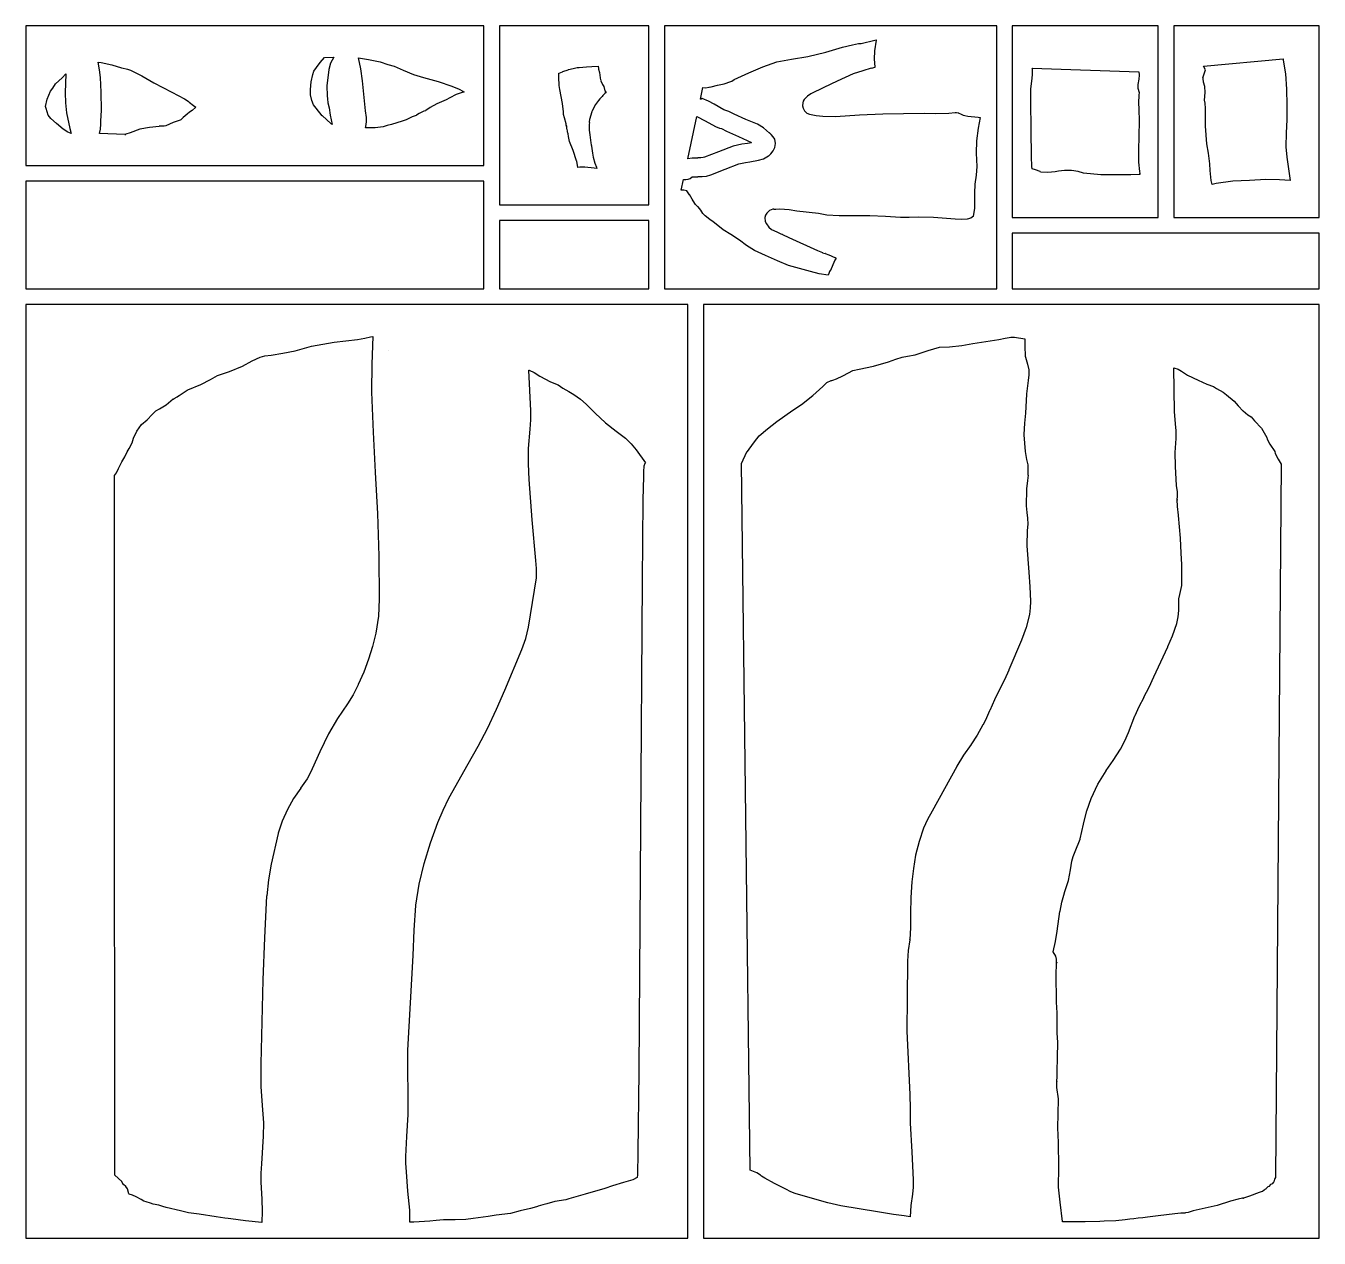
# Model space of a CAD drawing. Extents: x -1 to 332, y 1 to 1072.
# Drawn here: x 0.5 to 331.5, y 762.2 to 1072.3 of the extents above; entities that cross this region are included whole.
import ezdxf

# ---------------------------------------------------------------- set-up
doc = ezdxf.new("R2010")
doc.units = 0

msp = doc.modelspace()

# ---------------------------------------------------------------- linework, layer by layer
at = {"layer": 'Calque_1'}
for p, q in [((117.709, 1072.32), (0.500009, 1072.32)), ((0.500009, 1072.32), (0.500009, 1036.58)), ((117.709, 1036.58), (117.709, 1072.32)), ((159.933, 1072.32), (121.708, 1072.32)), ((121.708, 1072.32), (121.708, 1036.58)), ((159.933, 1026.51), (159.933, 1072.32)), ((248.975, 1072.32), (163.935, 1072.32)), ((163.935, 1072.32), (163.935, 1005.03)), ((248.975, 1005.03), (248.975, 1072.32)), ((290.31, 1072.32), (252.976, 1072.32)), ((252.976, 1072.32), (252.976, 1023.33)), ((290.31, 1023.33), (290.31, 1072.32)), ((331.5, 1072.32), (294.31, 1072.32)), ((294.31, 1072.32), (294.31, 1023.33)), ((331.5, 1023.33), (331.5, 1072.32)), ((205.220879, 1065.60389), (209.54696, 1066.84424)), ((209.547, 1066.85), (212.05198, 1067.504631)), ((212.052, 1067.5), (213.59968, 1067.803688)), ((213.599, 1067.81), (213.846668, 1067.786981)), ((213.847, 1067.78), (214.11574, 1067.786615)), ((214.116, 1067.79), (214.322571, 1067.815665)), ((214.322, 1067.82), (214.620018, 1067.880616)), ((214.62, 1067.88), (217.42353, 1068.573181)), ((217.424, 1068.57), (218.125391, 1068.772459)), ((217.726, 1065.93), (217.64424, 1063.787879)), ((218.097, 1068.64), (217.72651, 1065.92488)), ((218.125, 1068.77), (218.096298, 1068.639984)), ((19.361533, 1061.062786), (19.009672, 1063.0388)), ((19.0097, 1063.04), (19.0097, 1063.04)), ((19.0103, 1063.04), (19.743565, 1062.974489)), ((19.7436, 1062.98), (22.5354, 1062.320421)), ((74.9075, 1061.7), (75.852609, 1062.94193)), ((75.8526, 1062.94), (76.94546, 1064.22529)), ((76.9454, 1064.23), (79.28364, 1064.341892)), ((78.5014, 1062.82), (78.06943, 1061.153851)), ((79.2841, 1064.34), (78.501411, 1062.82061)), ((79.2837, 1064.34), (79.2842, 1064.34)), ((85.6477, 1064.16), (88.15714, 1063.751722)), ((86.242507, 1061.317942), (85.6478, 1064.15692)), ((88.1572, 1063.75), (91.15488, 1063.153418)), ((91.1549, 1063.16), (93.16297, 1062.449965)), ((189.157205, 1061.860505), (192.66459, 1063.09895)), ((192.665, 1063.1), (196.416738, 1063.812306)), ((196.416738, 1063.812306), (200.60127, 1064.46371)), ((200.601, 1064.46), (205.220879, 1065.60389)), ((217.64424, 1063.787879), (217.783602, 1061.82029)), ((301.918, 1062.03), (322.2971, 1063.87742)), ((322.297, 1063.88), (322.307848, 1063.548239)), ((322.308, 1063.55), (322.871922, 1060.083016)), ((9.79201, 1059), (10.772025, 1060.04428)), ((10.772, 1060.05), (10.58541, 1055.150067)), ((19.571944, 1059.123202), (19.361533, 1061.062786)), ((22.5354, 1062.32), (25.00999, 1061.60679)), ((25.01, 1061.6), (25.093211, 1061.575658)), ((25.0932, 1061.58), (26.4866, 1061.276973)), ((26.4866, 1061.28), (27.3162, 1060.976391)), ((27.3162, 1060.97), (30.199847, 1059.512835)), ((30.199847, 1059.512835), (33.28667, 1057.78794)), ((73.5438, 1057.99), (73.95277, 1059.875143)), ((73.95277, 1059.875143), (74.225268, 1060.76016)), ((74.2253, 1060.76), (74.907472, 1061.697285)), ((77.8409, 1059.74), (77.569487, 1057.077112)), ((78.06943, 1061.153851), (77.840911, 1059.7443)), ((86.6906, 1058.3), (86.242507, 1061.317942)), ((93.1629, 1062.45), (94.77793, 1061.983408)), ((94.778, 1061.98), (97.027336, 1060.995158)), ((97.027336, 1060.995158), (99.67301, 1059.86286)), ((99.673, 1059.86), (102.26224, 1059.142689)), ((136.875, 1059.75), (136.869999, 1059.8389)), ((136.87, 1059.84), (136.928901, 1060.169697)), ((136.88, 1059.74), (136.874999, 1059.747937)), ((136.935, 1059.28), (136.8802, 1059.745084)), ((136.929, 1060.17), (136.935006, 1060.197887)), ((136.936, 1059.23), (136.934942, 1059.28379)), ((136.935, 1060.2), (136.960294, 1060.210848)), ((136.989, 1057.1), (136.9358, 1059.22338)), ((136.96, 1060.21), (137.846247, 1060.570203)), ((137.846, 1060.57), (137.8889, 1060.585875)), ((137.889, 1060.59), (137.9443, 1060.611696)), ((137.944, 1060.61), (139.31085, 1061.11538)), ((139.311, 1061.11), (139.352799, 1061.124552)), ((139.353, 1061.13), (140.58032, 1061.404928)), ((140.58, 1061.4), (141.62903, 1061.644422)), ((141.629, 1061.65), (142.14835, 1061.664023)), ((142.149, 1061.66), (144.02692, 1061.820179)), ((144.027, 1061.82), (145.39333, 1061.896517)), ((145.393, 1061.9), (147.01357, 1062.009537)), ((147.014, 1062.01), (146.997993, 1061.986717)), ((146.998, 1061.98), (147.0497, 1061.446707)), ((147.014, 1062.01), (147.014, 1062.01)), ((147.049, 1061.45), (147.099101, 1061.235555)), ((147.1, 1061.24), (147.291719, 1060.403362)), ((147.291, 1060.4), (147.468771, 1058.98871)), ((181.776, 1058.59), (185.53321, 1060.28259)), ((185.533, 1060.28), (189.157205, 1061.860505)), ((212.261, 1060.01), (208.167682, 1058.214658)), ((214.723345, 1060.820559), (212.26075, 1060.01969)), ((216.874, 1061.46), (214.723345, 1060.820559)), ((217.799, 1061.71), (216.874081, 1061.451555)), ((217.784, 1061.82), (217.799399, 1061.716204)), ((258.036, 1058.95), (258.147643, 1059.898254)), ((258.072, 1061.47), (285.3654, 1060.568751)), ((258.073, 1061.47), (258.072, 1061.47)), ((258.111, 1061.35), (258.0733, 1061.468322)), ((258.118558, 1061.373251), (258.110989, 1061.351824)), ((258.118, 1060.51), (258.118999, 1061.181568)), ((258.147643, 1059.898254), (258.118198, 1060.51321)), ((258.118999, 1061.181568), (258.118558, 1061.373251)), ((285.467, 1059.67), (285.351245, 1058.66075)), ((285.366, 1060.57), (285.451778, 1059.805726)), ((285.452, 1059.8), (285.466817, 1059.661491)), ((301.725, 1059.02), (302.378705, 1061.09118)), ((302.379, 1061.09), (301.918573, 1062.031572)), ((322.871922, 1060.083016), (323.166599, 1056.110836)), ((6.76832, 1055.61), (7.397763, 1056.400733)), ((7.39777, 1056.4), (8.094338, 1057.47325)), ((8.09433, 1057.47), (9.792, 1058.9986)), ((19.7654, 1055.38), (19.571944, 1059.123202)), ((33.2867, 1057.79), (37.89902, 1055.36176)), ((73.37173, 1056.005157), (73.543829, 1057.98879)), ((73.3792, 1054.71), (73.37173, 1056.005157)), ((77.569487, 1057.077112), (77.635221, 1054.38037)), ((87.461, 1050.62), (86.690651, 1058.30405)), ((102.262, 1059.15), (106.013415, 1058.083912)), ((106.013415, 1058.083912), (109.49786, 1056.90414)), ((109.498, 1056.9), (111.36601, 1056.115564)), ((111.366, 1056.11), (112.35884, 1055.638275)), ((136.991, 1057.03), (136.988883, 1057.103395)), ((137.164, 1056.03), (136.990881, 1057.032)), ((137.823, 1052.5), (137.163612, 1056.02382)), ((147.469, 1058.99), (147.597159, 1058.531107)), ((147.597, 1058.53), (147.619701, 1058.448403)), ((147.62, 1058.45), (147.668099, 1058.3053)), ((147.668, 1058.3), (147.809081, 1057.875741)), ((147.809, 1057.88), (147.810058, 1057.877354)), ((147.81, 1057.88), (148.044283, 1057.353612)), ((148.044283, 1057.353612), (148.091119, 1057.319825)), ((148.091, 1057.32), (148.413458, 1056.789802)), ((148.414, 1056.79), (148.672164, 1055.742501)), ((173.142, 1053.53), (173.779161, 1056.52466)), ((173.779, 1056.52), (174.552555, 1056.456378)), ((174.552555, 1056.456378), (175.30562, 1056.644354)), ((175.306, 1056.65), (175.370639, 1056.638181)), ((175.370639, 1056.638181), (175.882218, 1056.76682)), ((175.882218, 1056.76682), (177.54532, 1057.165381)), ((177.545, 1057.16), (179.192475, 1057.467518)), ((179.192475, 1057.467518), (180.91939, 1058.059238)), ((180.919, 1058.06), (181.145099, 1058.184857)), ((181.145, 1058.19), (181.77548, 1058.592325)), ((204.707, 1056.57), (201.39787, 1054.89641)), ((208.167682, 1058.214658), (204.70651, 1056.5683)), ((257.67, 1053.12), (257.714353, 1056.161793)), ((257.714353, 1056.161793), (258.03586, 1058.94704)), ((285.351, 1058.66), (285.084538, 1057.303173)), ((285.084538, 1057.303173), (285.104452, 1056.416509)), ((285.104452, 1056.416509), (285.420215, 1055.26384)), ((301.763059, 1059.121749), (301.724524, 1059.02397)), ((301.796503, 1058.898455), (301.763059, 1059.121749)), ((301.94, 1057.93), (301.796503, 1058.898455)), ((302.211057, 1056.778976), (301.940044, 1057.92205)), ((302.308, 1055.27), (302.211057, 1056.778976)), ((323.166599, 1056.110836), (323.253929, 1052.046964)), ((5.54838, 1051.72), (5.940704, 1053.54229)), ((5.94071, 1053.55), (6.768326, 1055.61377)), ((10.58541, 1055.150067), (10.647863, 1052.619668)), ((10.647863, 1052.619668), (10.895587, 1050.0535)), ((19.8444, 1050.73), (19.765396, 1055.37708)), ((37.899, 1055.36), (41.12673, 1053.65892)), ((41.1267, 1053.66), (42.02996, 1053.085564)), ((42.03, 1053.09), (42.291646, 1052.82838)), ((42.2916, 1052.82), (43.39028, 1051.98532)), ((73.7031, 1053.22), (73.37915, 1054.71534)), ((74.0957, 1052.11), (73.703091, 1053.2185)), ((77.6352, 1054.39), (77.687699, 1053.688141)), ((77.6877, 1053.68), (77.79611, 1052.64246)), ((77.7962, 1052.65), (78.094001, 1051.38974)), ((108.036, 1053.38), (105.65218, 1052.411811)), ((109.011506, 1053.954982), (108.03683, 1053.37928)), ((110.59, 1054.74), (109.011506, 1053.954982)), ((112.661, 1055.42), (110.58979, 1054.746848)), ((112.359, 1055.64), (112.612029, 1055.470905)), ((112.612, 1055.47), (112.6609, 1055.413803)), ((147.062, 1053.25), (146.285301, 1052.20408)), ((147.373, 1053.67), (147.06139, 1053.250398)), ((147.82, 1054.11), (147.373521, 1053.666612)), ((148, 1054.28), (147.81965, 1054.107915)), ((147.989, 1054.27), (148.000404, 1054.286404)), ((148.003, 1054.29), (147.989004, 1054.27095)), ((148.184, 1054.49), (148.003142, 1054.287938)), ((148.716, 1055.03), (148.18373, 1054.488954)), ((148.672164, 1055.742501), (149.040321, 1055.28672)), ((149.04, 1055.28), (148.715989, 1055.025762)), ((173.565, 1053.73), (173.142109, 1053.52344)), ((175.200695, 1053.045003), (173.56452, 1053.73186)), ((176.672159, 1052.251529), (175.200695, 1053.045003)), ((199.325867, 1052.634138), (199.282828, 1051.88105)), ((199.475, 1053.03), (199.325867, 1052.634138)), ((199.702482, 1053.485735), (199.474683, 1053.0251)), ((200.136, 1053.93), (199.702482, 1053.485735)), ((200.142, 1053.94), (200.135994, 1053.934973)), ((200.578249, 1054.330667), (200.14169, 1053.936574)), ((201.397, 1054.9), (200.578249, 1054.330667)), ((257.816, 1045.61), (257.670291, 1053.1227)), ((285.328273, 1054.625811), (285.283555, 1052.66791)), ((285.284, 1052.67), (285.35639, 1051.03601)), ((285.42, 1055.26), (285.328273, 1054.625811)), ((302.202, 1053.33), (302.307965, 1055.27508)), ((302.324669, 1052.573975), (302.202531, 1053.32942)), ((5.67732, 1051.15), (5.548389, 1051.726288)), ((6.18468, 1049.45), (5.677316, 1051.14936)), ((6.921309, 1048.620273), (6.18468, 1049.44743)), ((10.8956, 1050.05), (11.719961, 1046.04945)), ((19.667, 1047.91), (19.844376, 1050.73225)), ((41.8254, 1049.73), (40.7786, 1048.923551)), ((42.4061, 1050.24), (41.82542, 1049.731445)), ((43.0223, 1050.64), (42.40606, 1050.242332)), ((44.0336, 1051.55), (43.02228, 1050.633432)), ((43.3903, 1051.99), (44.03366, 1051.552327)), ((74.813, 1051.25), (74.095731, 1052.109366)), ((76.3748, 1049.35), (74.81296, 1051.24928)), ((78.6608, 1047.24), (76.37482, 1049.35447)), ((78.094, 1051.39), (78.384478, 1049.473316)), ((78.384478, 1049.473316), (78.920388, 1047.12146)), ((87.660905, 1048.909135), (87.460999, 1050.62434)), ((100.393, 1049.42), (99.411011, 1049.03564)), ((100.49839, 1049.51519), (100.393411, 1049.417639)), ((101.173, 1049.9), (100.49839, 1049.51519)), ((102.354, 1050.47), (101.17264, 1049.90067)), ((102.76, 1050.62), (102.35449, 1050.473104)), ((102.883, 1050.69), (102.7599, 1050.620997)), ((103.990166, 1051.437117), (102.88318, 1050.69063)), ((105.653, 1052.42), (103.990166, 1051.437117)), ((137.827, 1052.47), (137.823005, 1052.502597)), ((138.079, 1050.33), (137.826821, 1052.47455)), ((138.084, 1050.28), (138.078999, 1050.327016)), ((138.085, 1050.23), (138.084471, 1050.273894)), ((138.104, 1049.68), (138.0854, 1050.231894)), ((138.375, 1048.76), (138.103178, 1049.682945)), ((145.366, 1050.36), (144.785161, 1048.34875)), ((145.391, 1050.4), (145.366711, 1050.35092)), ((145.426, 1050.49), (145.3903, 1050.407794)), ((145.447, 1050.54), (145.425807, 1050.489385)), ((145.446, 1050.54), (145.447058, 1050.537354)), ((145.728, 1051.1), (145.446881, 1050.54345)), ((146.285, 1052.2), (145.72741, 1051.09463)), ((179.096, 1050.86), (176.672159, 1052.251529)), ((180.384, 1050.43), (179.09631, 1050.863175)), ((181.754, 1049.74), (180.38359, 1050.428551)), ((184.803, 1048.4), (181.75386, 1049.74474)), ((199.283, 1051.88), (199.409128, 1051.278904)), ((199.409128, 1051.278904), (199.77731, 1050.5954)), ((199.777, 1050.59), (200.410787, 1050.028902)), ((200.410787, 1050.028902), (201.10066, 1049.727777)), ((201.101, 1049.73), (202.77601, 1049.398511)), ((202.77601, 1049.398511), (204.447857, 1049.211568)), ((207.742208, 1049.162291), (213.8545, 1049.598952)), ((213.854, 1049.6), (219.85566, 1049.798861)), ((219.856, 1049.8), (230.4021, 1049.95158)), ((230.402, 1049.95), (233.18906, 1049.885309)), ((233.189, 1049.89), (236.68825, 1049.974799)), ((236.688, 1049.97), (238.37802, 1050.165765)), ((238.378, 1050.17), (238.412901, 1050.182171)), ((238.413, 1050.18), (238.661187, 1050.140895)), ((238.413, 1050.18), (238.413, 1050.18)), ((238.661, 1050.14), (239.095189, 1050.079305)), ((239.095, 1050.08), (239.284611, 1050.035312)), ((239.285, 1050.03), (239.671918, 1049.777694)), ((239.672, 1049.78), (240.416476, 1049.45702)), ((240.416476, 1049.45702), (240.82918, 1049.37921)), ((240.829, 1049.38), (241.602328, 1049.224822)), ((285.356, 1051.03), (285.413414, 1047.91546)), ((302.402, 1051.19), (302.324669, 1052.573975)), ((302.400101, 1046.649145), (302.40226, 1051.19077)), ((323.253929, 1052.046964), (323.195808, 1048.3049)), ((8.33455, 1047.33), (6.921309, 1048.620273)), ((10.089266, 1045.863471), (8.33458, 1047.32943)), ((11.72, 1046.05), (12.122246, 1044.78159)), ((19.6142, 1045.87), (19.691842, 1047.165375)), ((19.691842, 1047.165375), (19.667011, 1047.90713)), ((32.184462, 1046.325718), (29.71121, 1045.859192)), ((34.616, 1046.62), (32.184462, 1046.325718)), ((35.8764, 1046.68), (34.61601, 1046.623512)), ((36.3544, 1046.76), (35.876378, 1046.67999)), ((38.2219, 1047.59), (36.35445, 1046.75704)), ((40.0058, 1048.2), (38.22193, 1047.593258)), ((40.1347, 1048.28), (40.005795, 1048.199805)), ((40.1347, 1048.28), (40.1347, 1048.28)), ((40.1377, 1048.28), (40.13479, 1048.273915)), ((40.7786, 1048.92), (40.137674, 1048.278968)), ((78.9203, 1047.12), (78.660771, 1047.240941)), ((87.4368, 1046.2), (87.516799, 1046.558907)), ((87.4745, 1046.2), (87.4368, 1046.2)), ((89.925645, 1046.258001), (87.47447, 1046.198698)), ((87.5168, 1046.56), (87.677455, 1047.804474)), ((87.677455, 1047.804474), (87.660905, 1048.909135)), ((91.9567, 1046.46), (89.925645, 1046.258001)), ((92.9553, 1046.81), (91.956721, 1046.454295)), ((94.0745, 1047.07), (92.95527, 1046.816106)), ((96.7772, 1047.98), (94.07452, 1047.066818)), ((97.817, 1048.27), (96.77719, 1047.981552)), ((99.4113, 1049.03), (97.81702, 1048.264403)), ((138.785, 1047.22), (138.375732, 1048.75945)), ((138.807, 1046.82), (138.7796, 1046.891279)), ((138.78, 1046.89), (138.880758, 1046.731885)), ((138.802, 1047.16), (138.784908, 1047.222997)), ((138.88, 1046.75), (138.801501, 1047.16185)), ((138.835, 1046.73), (138.8071, 1046.823504)), ((138.84, 1046.71), (138.834999, 1046.731167)), ((138.877, 1046.73), (138.839802, 1046.706187)), ((138.912, 1046.54), (138.876898, 1046.72706)), ((138.877, 1046.75), (138.88, 1046.75)), ((138.88, 1046.74), (138.87701, 1046.750054)), ((138.913, 1046.53), (138.912471, 1046.54905)), ((138.974, 1046.06), (138.913, 1046.52302)), ((138.979, 1046.03), (138.973999, 1046.061009)), ((138.982, 1046.01), (138.97901, 1046.032754)), ((139.01, 1045.83), (138.9816, 1046.008805)), ((144.672, 1047.11), (144.666049, 1045.617925)), ((144.688, 1047.21), (144.67149, 1047.115888)), ((144.731, 1047.52), (144.688098, 1047.205808)), ((144.785, 1048.34), (144.706998, 1047.779296)), ((144.707, 1047.78), (144.730812, 1047.517507)), ((169.894, 1038.27), (172.20372, 1049.1197)), ((172.203, 1049.12), (174.333166, 1048.023845)), ((174.333166, 1048.023845), (177.00997, 1046.57035)), ((177.01, 1046.57), (178.065391, 1046.155021)), ((178.065391, 1046.155021), (178.52274, 1046.034563)), ((178.523, 1046.03), (179.80042, 1045.381031)), ((187.718821, 1047.143234), (184.80296, 1048.39797)), ((189.317772, 1046.208283), (187.718821, 1047.143234)), ((190.856, 1044.89), (189.317772, 1046.208283)), ((204.447857, 1049.211568), (207.742208, 1049.162291)), ((241.602, 1049.23), (244.22464, 1048.985922)), ((244.194, 1046.15), (243.811345, 1042.939111)), ((244.724, 1048.88), (244.194752, 1046.14485)), ((244.225, 1048.98), (244.723424, 1048.882395)), ((285.413, 1047.92), (285.239883, 1040.47032)), ((302.779, 1042.15), (302.400101, 1046.649145)), ((323.196, 1048.3), (323.023905, 1044.970917)), ((11.2597, 1045.1), (10.089266, 1045.863471)), ((12.1222, 1044.78), (11.259659, 1045.100013)), ((19.3292, 1044.81), (19.614209, 1045.87868)), ((25.8074, 1044.57), (19.32922, 1044.801986)), ((26.1153, 1044.62), (25.807431, 1044.570999)), ((26.1081, 1044.55), (25.807481, 1044.569844)), ((25.8075, 1044.57), (26.108119, 1044.550156)), ((27.2071, 1044.99), (26.11527, 1044.617838)), ((29.7112, 1045.86), (27.20705, 1044.996586)), ((139.016, 1045.79), (139.009994, 1045.828788)), ((139.084, 1045.46), (139.015798, 1045.789194)), ((139.161, 1045.11), (139.084501, 1045.459329)), ((139.218, 1044.96), (139.160599, 1045.115019)), ((139.281, 1044.72), (139.218, 1044.962358)), ((139.417, 1044), (139.2816, 1044.715723)), ((139.672, 1042.77), (139.416722, 1043.99782)), ((140.546, 1040.47), (139.67164, 1042.77476)), ((144.666049, 1045.617925), (144.81153, 1044.44247)), ((144.811, 1044.45), (145.08437, 1042.43049)), ((179.801, 1045.39), (182.86143, 1044.04065)), ((182.861, 1044.04), (186.24618, 1042.44554)), ((190.845105, 1044.927021), (190.76872, 1044.990654)), ((190.76872, 1044.990654), (190.855941, 1044.891709)), ((191.248, 1044.55), (190.845105, 1044.927021)), ((191.781, 1043.96), (191.248651, 1044.551422)), ((192.151552, 1043.368045), (191.781271, 1043.95108)), ((192.347, 1042.24), (192.151552, 1043.368045)), ((243.811345, 1042.939111), (243.758777, 1039.72082)), ((257.87, 1038.87), (257.8157, 1045.60343)), ((323.023905, 1044.970917), (322.958272, 1041.39708)), ((141.46, 1037.76), (140.545842, 1040.46372)), ((145.085, 1042.43), (145.197141, 1041.894114)), ((145.197, 1041.89), (145.256399, 1041.609912)), ((145.256, 1041.61), (145.267906, 1041.554199)), ((145.268, 1041.55), (145.517602, 1039.79817)), ((145.518, 1039.8), (145.666817, 1038.70965)), ((177.765, 1040.11), (174.19792, 1038.73187)), ((181.514, 1041.53), (177.76501, 1040.10974)), ((183.77, 1042.06), (181.51424, 1041.526124)), ((185.197, 1042.25), (183.76955, 1042.061934)), ((186.246, 1042.44), (185.19725, 1042.249368)), ((190.555, 1039.03), (191.192336, 1039.592102)), ((191.192336, 1039.592102), (191.760385, 1040.33932)), ((191.760385, 1040.33932), (192.173682, 1041.235396)), ((192.173682, 1041.235396), (192.34676, 1042.24407)), ((243.759, 1039.72), (243.892599, 1036.36718)), ((285.24, 1040.47), (285.232063, 1037.46243)), ((303.19, 1039.72), (302.778653, 1042.15086)), ((303.556, 1037.07), (303.189632, 1039.71842)), ((322.958, 1041.4), (323.214192, 1038.711641)), ((0.500009, 1036.58), (117.709, 1036.58)), ((121.708, 1036.58), (121.708, 1034.58)), ((141.474, 1037.72), (141.460586, 1037.760296)), ((141.485, 1037.66), (141.473597, 1037.72559)), ((141.738, 1036.15), (141.484781, 1037.66103)), ((141.746, 1036.1), (141.73801, 1036.143894)), ((142.314, 1036.17), (141.746081, 1036.103299)), ((142.719, 1036.18), (142.313849, 1036.169681)), ((142.901, 1036.16), (142.71962, 1036.183283)), ((143.172, 1036.18), (142.90121, 1036.156717)), ((143.442, 1036.18), (143.17122, 1036.18)), ((143.526, 1036.18), (143.442302, 1036.18)), ((143.571, 1036.17), (143.526, 1036.180319)), ((145.917, 1035.9), (143.57089, 1036.171833)), ((145.667, 1038.71), (146.139773, 1037.223925)), ((146.139773, 1037.223925), (146.564619, 1036.15614)), ((146.564, 1036.16), (146.554936, 1036.157781)), ((146.554936, 1036.157781), (146.658602, 1035.819984)), ((171.065, 1038.48), (169.89395, 1038.265714)), ((169.894, 1038.27), (169.894, 1038.27)), ((172.519, 1038.52), (171.06432, 1038.483011)), ((173.177, 1038.53), (172.5198, 1038.523915)), ((173.178, 1038.53), (173.136902, 1038.522856)), ((173.137, 1038.52), (173.1771, 1038.527144)), ((173.831541, 1038.663371), (173.1775, 1038.525504)), ((174.198, 1038.73), (173.831541, 1038.663371)), ((179.507, 1035.66), (183.00471, 1036.99035)), ((183.004, 1037), (184.69249, 1037.385365)), ((184.693, 1037.38), (185.81214, 1037.517715)), ((185.812, 1037.52), (188.0205, 1037.92849)), ((188.021, 1037.93), (189.271303, 1038.332232)), ((189.271303, 1038.332232), (190.55526, 1039.03323)), ((243.893, 1036.37), (243.737088, 1034.098406)), ((257.957, 1036.36), (257.870201, 1038.87044)), ((258.032, 1035.75), (257.956599, 1036.367008)), ((285.232, 1037.46), (285.561168, 1035.06634)), ((303.621, 1035.3), (303.556389, 1037.0704)), ((323.214192, 1038.711641), (323.556407, 1036.36517)), ((323.557, 1036.37), (324.084102, 1032.78262)), ((121.708, 1034.58), (121.708, 1032.58)), ((145.985, 1035.89), (145.917299, 1035.900319)), ((146.659, 1035.82), (145.985141, 1035.888686)), ((168.186, 1030.25), (168.783079, 1033.05559)), ((168.783, 1033.05), (169.389896, 1032.981512)), ((169.389896, 1032.981512), (169.985099, 1033.066851)), ((169.985099, 1033.066851), (170.540113, 1033.298175)), ((170.540113, 1033.298175), (171.02644, 1033.667643)), ((171.027, 1033.67), (171.401067, 1033.72289)), ((171.401, 1033.72), (172.49805, 1033.745135)), ((172.498, 1033.75), (173.63103, 1033.774077)), ((173.631, 1033.77), (174.670476, 1033.916291)), ((174.670476, 1033.916291), (175.79015, 1034.228337)), ((175.79, 1034.23), (179.50662, 1035.66362)), ((243.737088, 1034.098406), (243.41153, 1031.78758)), ((258.878, 1035.53), (258.032062, 1035.740846)), ((260.083072, 1035.034146), (258.87802, 1035.532144)), ((260.203, 1034.88), (260.083072, 1035.034146)), ((262.062015, 1034.800345), (260.20252, 1034.878718)), ((263.978, 1034.98), (262.062015, 1034.800345)), ((264.835, 1035.17), (263.978709, 1034.986035)), ((266.359, 1035.33), (264.83505, 1035.171356)), ((268.105172, 1035.282099), (266.35866, 1035.330088)), ((269.822, 1035.05), (268.105172, 1035.282099)), ((271.156, 1034.67), (269.82173, 1035.050338)), ((275.618, 1034.22), (271.15676, 1034.661854)), ((283.322, 1034.23), (275.61705, 1034.221004)), ((285.496, 1034.3), (283.32197, 1034.232796)), ((285.601, 1034.33), (285.496622, 1034.297483)), ((285.561, 1035.07), (285.606138, 1034.589706)), ((285.616, 1034.65), (285.600654, 1034.333744)), ((285.606138, 1034.589706), (285.615795, 1034.650927)), ((303.871171, 1032.792806), (303.62113, 1035.30314)), ((304.11, 1031.77), (303.871171, 1032.792806)), ((313.666, 1032.73), (309.43577, 1032.556381)), ((317.838291, 1033.002069), (313.6658, 1032.736197)), ((321.378, 1032.9), (317.838291, 1033.002069)), ((324.084, 1032.78), (321.37824, 1032.899353)), ((117.709, 1032.58), (0.500009, 1032.58)), ((0.500009, 1032.58), (0.500009, 1005.03)), ((117.709, 1022.51), (117.709, 1032.58)), ((121.708, 1032.58), (121.708, 1026.51)), ((168.186, 1030.25), (168.185788, 1030.250159)), ((168.923014, 1030.308943), (168.1868, 1030.249961)), ((169.642, 1030.14), (168.923014, 1030.308943)), ((170.32, 1029.14), (169.64121, 1030.134806)), ((243.411, 1031.78), (243.259412, 1029.58023)), ((243.26, 1029.58), (243.278494, 1025.71542)), ((305.183, 1032.01), (304.10969, 1031.764017)), ((309.436, 1032.56), (305.18357, 1032.011705)), ((121.708, 1026.51), (159.933, 1026.51)), ((171.023, 1027.98), (170.32059, 1029.14538)), ((171.675, 1026.91), (171.022462, 1027.97616)), ((171.875, 1026.61), (171.675629, 1026.911122)), ((172.654, 1025.84), (171.875023, 1026.607661)), ((172.570451, 1026.047824), (172.490029, 1026.058359)), ((172.490029, 1026.058359), (172.653302, 1025.83873)), ((173.273, 1025.2), (172.570451, 1026.047824)), ((173.737, 1024.36), (173.272998, 1025.202697)), ((174.327, 1023.75), (173.737123, 1024.356345)), ((175.546, 1022.75), (174.32716, 1023.75608)), ((189.839001, 1023.916705), (189.65697, 1023.32066)), ((189.657, 1023.32), (189.727221, 1022.271282)), ((190.148322, 1024.421568), (189.839001, 1023.916705)), ((190.846, 1025.06), (190.148322, 1024.421568)), ((191.650992, 1025.395546), (190.84604, 1025.065754)), ((191.977, 1025.39), (191.650992, 1025.395546)), ((192.488, 1025.38), (191.977241, 1025.382646)), ((193.484, 1025.39), (192.487152, 1025.387354)), ((195.890928, 1025.23723), (193.48426, 1025.39008)), ((197.818, 1024.96), (195.890928, 1025.23723)), ((203.351, 1024.29), (197.81797, 1024.950293)), ((205.495, 1023.93), (203.35073, 1024.293802)), ((208.643, 1023.76), (205.49573, 1023.93264)), ((212.973, 1023.71), (208.64235, 1023.757307)), ((216.48, 1023.74), (212.97304, 1023.714865)), ((220.534489, 1023.516421), (216.48006, 1023.736329)), ((224.367, 1023.26), (220.534489, 1023.516421)), ((226.534521, 1023.29015), (224.36692, 1023.257947)), ((228.955, 1023.39), (226.534521, 1023.29015)), ((232.816, 1023.3), (228.95551, 1023.389879)), ((238.351, 1022.91), (232.8154, 1023.304652)), ((240.016751, 1022.825522), (238.35101, 1022.905665)), ((241.395, 1022.88), (240.016751, 1022.825522)), ((242.347753, 1023.120803), (241.39532, 1022.878267)), ((243.017, 1023.63), (242.347753, 1023.120803)), ((243.048091, 1024.093114), (242.954383, 1023.666651)), ((242.954383, 1023.666651), (243.016965, 1023.63379)), ((243.278, 1025.72), (243.048091, 1024.093114)), ((252.976, 1023.33), (290.31, 1023.33)), ((294.31, 1023.33), (331.5, 1023.33)), ((117.709, 1005.03), (117.709, 1022.51)), ((159.933, 1022.51), (121.708, 1022.51)), ((121.708, 1022.51), (121.708, 1005.03)), ((159.933, 1005.03), (159.933, 1022.51)), ((176.404237, 1022.186982), (175.54592, 1022.75019)), ((177.628, 1021.24), (176.404237, 1022.186982)), ((178.952, 1020.18), (177.62835, 1021.23852)), ((180.890125, 1018.956854), (178.95186, 1020.17814)), ((189.727221, 1022.271282), (190.025937, 1021.64847)), ((190.026, 1021.65), (190.698, 1020.81385)), ((190.698, 1020.81385), (191.37692, 1020.264295)), ((191.37692, 1020.264295), (192.67537, 1019.59874)), ((192.675, 1019.6), (193.74481, 1019.125232)), ((183.152, 1017.5), (180.890125, 1018.956854)), ((184.963431, 1016.100612), (183.15188, 1017.5003)), ((193.745, 1019.12), (194.133668, 1018.955247)), ((194.133668, 1018.955247), (194.216001, 1018.921728)), ((194.153, 1018.96), (195.73203, 1018.197445)), ((194.216001, 1018.921728), (194.153508, 1018.955059)), ((195.732, 1018.2), (203.15186, 1014.81945)), ((294.31, 1019.33), (252.976, 1019.33)), ((252.976, 1019.33), (252.976, 1005.03)), ((331.5, 1019.33), (294.31, 1019.33)), ((331.5, 1005.03), (331.5, 1019.33)), ((186.999, 1014.89), (184.963431, 1016.100612)), ((189.802, 1013.6), (186.99899, 1014.88923)), ((192.833454, 1012.175622), (189.80256, 1013.60608)), ((203.152, 1014.82), (204.40166, 1014.307714)), ((204.402, 1014.3), (205.052528, 1014.116035)), ((205.052, 1014.12), (205.068907, 1014.112063)), ((205.052, 1014.12), (205.198949, 1014.08661)), ((205.199, 1014.09), (205.052051, 1014.12339)), ((205.069, 1014.11), (206.052489, 1013.724106)), ((206.053, 1013.73), (206.640829, 1013.486954)), ((206.641, 1013.48), (206.962148, 1013.29503)), ((206.962, 1013.3), (207.11359, 1013.230097)), ((207.113, 1013.23), (207.609358, 1013.028044)), ((207.875, 1012.93), (207.581588, 1012.363739)), ((207.61, 1013.03), (207.875152, 1012.931416)), ((195.685, 1011.06), (192.833454, 1012.175622)), ((201.286, 1009.48), (195.68411, 1011.05747)), ((206.265737, 1009.678487), (205.81252, 1008.581149)), ((206.372229, 1009.760729), (206.265737, 1009.678487)), ((206.313, 1009.56), (206.372229, 1009.760729)), ((207.582, 1012.36), (206.31333, 1009.55648)), ((203.57779, 1008.926921), (201.2861, 1009.479741)), ((205.812, 1008.58), (203.57779, 1008.926921)), ((0.500009, 1005.03), (117.709, 1005.03)), ((121.708, 1005.03), (159.933, 1005.03)), ((163.935, 1005.03), (171.921, 1005.03)), ((171.921, 1005.03), (248.975, 1005.03)), ((252.976, 1005.03), (331.5, 1005.03)), ((117.709, 1001.03), (0.500009, 1001.03)), ((0.500009, 1001.03), (0.500009, 762.209)), ((121.708, 1001.03), (117.709, 1001.03)), ((159.935, 1001.03), (121.708, 1001.03)), ((169.921, 1001.03), (159.935, 1001.03)), ((169.921, 762.209), (169.921, 1001.03)), ((248.976, 1001.03), (173.921, 1001.03)), ((173.921, 1001.03), (173.921, 762.209)), ((252.975, 1001.03), (248.976, 1001.03)), ((331.5, 1001.03), (252.975, 1001.03)), ((331.5, 762.209), (331.5, 1001.03)), ((69.4546, 989.218), (73.57114, 990.3683)), ((73.5711, 990.369), (79.407136, 991.397728)), ((79.407136, 991.397728), (85.3693, 992.12033)), ((85.3694, 992.12), (87.240701, 992.452101)), ((87.240701, 992.452101), (88.66894, 992.786088)), ((88.6689, 992.786), (89.324672, 992.845954)), ((89.3247, 992.846), (89.066966, 985.806316)), ((231.443551, 989.247724), (234.33218, 990.09112)), ((234.333, 990.091), (236.92561, 990.247078)), ((236.925, 990.247), (240.01576, 990.587016)), ((240.016, 990.587), (242.86183, 991.104286)), ((242.862, 991.104), (249.51068, 992.083777)), ((249.511, 992.084), (251.1295, 992.415761)), ((251.129, 992.416), (252.151109, 992.60862)), ((252.151109, 992.60862), (252.55992, 992.686801)), ((252.56, 992.687), (253.503098, 992.697319)), ((253.503, 992.697), (253.504058, 992.686152)), ((253.504, 992.686), (256.14208, 992.244676)), ((256.142, 992.245), (256.145995, 992.222246)), ((256.146, 992.222), (256.165103, 992.056106)), ((256.165, 992.056), (256.168604, 990.365591)), ((256.168604, 990.365591), (256.299879, 987.8423)), ((55.9386, 985.249), (58.46013, 986.603799)), ((58.46013, 986.603799), (60.49647, 987.60649)), ((60.4965, 987.607), (61.67488, 987.892479)), ((61.67488, 987.892479), (63.25652, 988.091716)), ((63.2565, 988.091), (66.275821, 988.553055)), ((66.275821, 988.553055), (69.45457, 989.21807)), ((93.223, 989.311), (93.223, 989.315)), ((93.223, 989.315), (93.223529, 989.311031)), ((93.223529, 989.311031), (93.223, 989.311)), ((217.484311, 985.302848), (221.2919, 986.38911)), ((221.292, 986.389), (223.180749, 987.081705)), ((223.180749, 987.081705), (224.73985, 987.58788)), ((224.739, 987.588), (226.161235, 987.814606)), ((226.161235, 987.814606), (228.14601, 988.206569)), ((228.146, 988.207), (231.443551, 989.247724)), ((256.3, 987.842), (256.3548, 987.581571)), ((256.355, 987.582), (256.876736, 985.746934)), ((49.5509, 982.853), (52.601597, 983.923574)), ((52.601597, 983.923574), (55.9386, 985.24922)), ((89.066966, 985.806316), (88.965029, 978.7043)), ((129.713, 973.802), (129.25153, 984.2504)), ((129.252, 984.251), (129.320702, 984.215334)), ((129.321, 984.215), (130.56072, 983.616063)), ((130.56, 983.616), (132.02347, 982.687393)), ((209.565886, 982.758643), (211.06326, 983.56717)), ((211.063, 983.567), (212.13632, 984.157126)), ((212.137, 984.157), (213.75809, 984.45881)), ((213.758, 984.459), (217.484311, 985.302848)), ((256.876736, 985.746934), (257.17924, 984.32535)), ((257.179, 984.325), (257.181117, 984.314152)), ((257.181, 984.315), (257.182962, 983.034798)), ((294.338, 984.852), (295.39686, 984.460285)), ((294.47, 973.701), (294.33874, 984.8409)), ((294.339, 984.841), (294.339, 984.852377)), ((295.397, 984.46), (296.277559, 983.99182)), ((296.278, 983.992), (297.84224, 983.001375)), ((41.9235, 979.235), (45.2995, 980.59099)), ((45.2995, 980.591), (47.761466, 981.869241)), ((47.761466, 981.869241), (49.55093, 982.85236)), ((132.024, 982.688), (134.79231, 981.22038)), ((134.792, 981.22), (136.74382, 980.453133)), ((136.744, 980.453), (137.94961, 979.647874)), ((201.932183, 977.787514), (204.4359, 980.08252)), ((204.436, 980.082), (205.52792, 981.080377)), ((205.528, 981.081), (206.57031, 981.578125)), ((206.57, 981.578), (206.74984, 981.589906)), ((206.75, 981.59), (207.044039, 981.665962)), ((207.044, 981.666), (207.988127, 982.036522)), ((207.988, 982.036), (209.565886, 982.758643)), ((257.021073, 981.59444), (256.5986, 978.19342)), ((257.182962, 983.034798), (257.021073, 981.59444)), ((297.842, 983.002), (300.49974, 981.70594)), ((300.5, 981.705), (302.76084, 980.70247)), ((302.761, 980.703), (304.45031, 980.074113)), ((302.761, 980.703), (302.761, 980.703)), ((304.45, 980.074), (305.211205, 979.571716)), ((36.4246, 975.4), (38.2307, 976.88672)), ((38.208447, 976.864373), (38.439711, 977.002074)), ((38.2307, 976.887), (38.208447, 976.864373)), ((38.439711, 977.002074), (39.197063, 977.453896)), ((39.1971, 977.454), (39.854404, 977.832777)), ((39.8544, 977.832), (40.079719, 977.961725)), ((40.0797, 977.962), (40.25488, 978.065875)), ((40.2549, 978.066), (41.2755, 978.785851)), ((41.2755, 978.786), (41.779345, 979.145648)), ((41.7793, 979.146), (41.923498, 979.235932)), ((88.965, 978.704), (88.967117, 978.639918)), ((88.967, 978.64), (89.403963, 968.357895)), ((137.95, 979.648), (139.50908, 978.757096)), ((139.509, 978.757), (140.76112, 977.991165)), ((140.761, 977.991), (142.482149, 976.824957)), ((142.482149, 976.824957), (143.93806, 975.55549)), ((199.029, 975.443), (201.932183, 977.787514)), ((256.595, 978.137), (256.37124, 973.266)), ((256.599, 978.193), (256.595005, 978.137173)), ((305.212, 979.572), (306.91213, 978.654744)), ((306.912, 978.655), (307.800311, 977.897922)), ((307.8, 977.897), (309.75286, 976.35189)), ((32.784893, 972.923804), (33.7281, 973.84403)), ((33.7281, 973.844), (34.744448, 974.378527)), ((34.744448, 974.378527), (36.42457, 975.39996)), ((129.731874, 971.555961), (129.71359, 973.80283)), ((143.938, 975.556), (146.216395, 973.251516)), ((146.216395, 973.251516), (148.81108, 970.75681)), ((192.732, 971.109), (196.77516, 974.02148)), ((196.775, 974.021), (199.02861, 975.4426)), ((256.367, 973.216), (256.120745, 970.680493)), ((256.371, 973.266), (256.367005, 973.215888)), ((294.73481, 970.497986), (294.469837, 973.70129)), ((309.753, 976.352), (310.778669, 975.153298)), ((310.778669, 975.153298), (312.06088, 973.7992)), ((312.061, 973.8), (313.2915, 972.825571)), ((28.931913, 968.599411), (30.12892, 970.31358)), ((30.1289, 970.314), (31.53606, 971.56201)), ((31.536, 971.562), (32.784893, 972.923804)), ((129.603, 969.169), (129.731874, 971.555961)), ((148.811, 970.757), (151.578299, 968.637084)), ((190.275095, 969.271139), (192.73213, 971.10856)), ((256.120745, 970.680493), (255.940669, 967.80393)), ((294.874031, 968.708027), (294.73481, 970.497986)), ((313.2915, 972.825571), (314.10633, 972.27812)), ((314.106, 972.278), (314.960735, 971.24602)), ((314.961, 971.246), (316.72318, 969.37585)), ((27.8675, 966.229), (28.007544, 966.889426)), ((28.0076, 966.889), (28.931913, 968.599411)), ((89.403963, 968.357895), (89.94265, 958.1162)), ((129.11, 964.195), (129.602479, 969.16834)), ((151.578299, 968.637084), (153.94143, 966.81101)), ((153.941, 966.811), (155.399111, 965.371209)), ((186.961134, 965.914966), (188.1813, 967.43849)), ((188.181, 967.438), (190.275095, 969.271139)), ((255.941, 967.804), (255.943117, 967.714121)), ((255.943, 967.714), (256.248411, 963.40265)), ((294.671, 963.184), (294.891662, 966.78688)), ((294.891, 966.787), (294.874031, 968.708027)), ((316.723, 969.376), (318.11412, 967.02058)), ((318.114, 967.02), (318.191549, 966.616792)), ((318.191549, 966.616792), (318.846233, 965.31262)), ((25.8248, 962.075), (26.396881, 963.34468)), ((26.3968, 963.345), (26.955696, 964.231075)), ((26.955696, 964.231075), (27.67527, 965.68595)), ((27.6753, 965.686), (27.86752, 966.22911)), ((129.180598, 960.323728), (129.109929, 964.19562)), ((155.399111, 965.371209), (156.733321, 963.836426)), ((156.733321, 963.836426), (159.09881, 960.51422)), ((183.661, 960.376), (185.05316, 963.3138)), ((185.053, 963.314), (185.162922, 963.405645)), ((185.162922, 963.405645), (185.659678, 964.063828)), ((185.66, 964.064), (186.961134, 965.914966)), ((256.248, 963.403), (256.586966, 961.430873)), ((318.846, 965.313), (320.16013, 963.45782)), ((320.16, 963.458), (320.28065, 962.945671)), ((24.2156, 959.094), (25.102879, 960.77659)), ((25.1028, 960.777), (25.824715, 962.07563)), ((129.343, 956.269), (129.180598, 960.323728)), ((158.943, 960.355), (158.671234, 959.710158)), ((159.099, 960.514), (158.942938, 960.354853)), ((185.89, 779.568), (183.66044, 960.376)), ((256.586966, 961.430873), (256.903258, 960.03266)), ((256.903, 960.032), (256.9841, 957.50968)), ((294.722, 959.68), (294.669295, 963.14646)), ((294.67, 963.146), (294.67, 963.183677)), ((320.28065, 962.945671), (320.980101, 961.49479)), ((321.76, 960.2), (320.30429, 777.771)), ((320.981, 961.494), (321.760805, 960.19953)), ((23.1962, 956.362), (23.202285, 957.266345)), ((23.2022, 957.266), (23.710702, 957.942433)), ((23.7107, 957.943), (24.215577, 959.09436)), ((89.9427, 958.116), (89.9427, 958.106)), ((89.9427, 958.106), (90.501319, 947.5821)), ((158.557, 957.063), (158.44796, 951.10213)), ((158.614, 958.73), (158.556599, 957.06342)), ((158.648, 959.264), (158.614401, 958.730204)), ((158.679, 959.534), (158.647499, 959.263199)), ((158.671234, 959.710158), (158.678933, 959.534899)), ((256.988, 957.415), (256.854505, 955.990787)), ((256.984, 957.51), (256.987995, 957.414882)), ((294.725, 959.644), (294.72209, 959.67911)), ((295.031, 954.772), (294.725063, 959.64403)), ((23.1797, 950.612), (23.196104, 956.36149)), ((130.074849, 945.966263), (129.3434, 956.2686)), ((256.59, 953.792), (256.534699, 949.54526)), ((256.597, 953.918), (256.589989, 953.792429)), ((256.854505, 955.990787), (256.596811, 953.91806)), ((295.232156, 953.140352), (295.031275, 954.77216)), ((23.1673, 930.091), (23.179735, 950.6127)), ((158.448, 951.102), (158.233542, 930.2537)), ((295.18, 951.122), (295.16095, 950.975765)), ((295.161, 950.976), (295.266159, 952.12254)), ((295.230995, 949.359216), (295.180185, 951.12235)), ((295.266159, 952.12254), (295.232156, 953.140352)), ((90.5013, 947.582), (90.5013, 947.571946)), ((90.5013, 947.572), (90.801011, 936.676349)), ((256.535, 949.546), (256.655085, 947.81337)), ((256.655085, 947.81337), (256.83886, 946.38857)), ((295.483, 947.119), (295.230995, 949.359216)), ((296.035, 941.309), (295.483609, 947.10866)), ((295.484, 947.109), (295.484, 947.119054)), ((131.042, 935.565), (130.074849, 945.966263)), ((256.901641, 944.859359), (256.814926, 943.19409)), ((256.839, 946.388), (256.84199, 946.365246)), ((256.842, 946.366), (256.901641, 944.859359)), ((256.814926, 943.19409), (256.646658, 939.37418)), ((296.218, 937.41), (296.035041, 941.30948)), ((256.646, 939.374), (256.648117, 939.294996)), ((256.648, 939.295), (257.23349, 932.57446)), ((296.39, 934.526), (296.217942, 937.41006)), ((90.801011, 936.676349), (90.89818, 925.7119)), ((131.045, 935.534), (131.04201, 935.564983)), ((131.178542, 933.528461), (131.045331, 935.53438)), ((131.174, 931.346), (131.178542, 933.528461)), ((296.367, 929.344), (296.396395, 934.43566)), ((296.396, 934.436), (296.389915, 934.525905)), ((130.175781, 924.780908), (131.1549, 931.1598)), ((131.155, 931.16), (131.1736, 931.345526)), ((158.233, 930.254), (157.807709, 867.5034)), ((257.234, 932.574), (257.479571, 928.827374)), ((23.1668, 930.091), (23.1668, 930.091)), ((23.1947, 867.835), (23.167289, 930.0906)), ((23.1673, 930.09), (23.1673, 930.09)), ((257.479571, 928.827374), (257.602969, 925.14554)), ((295.55, 925.735), (295.86529, 926.876516)), ((295.86529, 926.876516), (296.354094, 929.17095)), ((296.354, 929.171), (296.366965, 929.344117)), ((90.8982, 925.663), (90.7606, 921.278665)), ((90.8982, 925.712), (90.8982, 925.66292)), ((129.108, 918.48), (130.175781, 924.780908)), ((257.605, 925.076), (257.569826, 923.413015)), ((257.603, 925.146), (257.605117, 925.076706)), ((295.552687, 922.782611), (295.549589, 925.70014)), ((295.55, 925.7), (295.55, 925.73511)), ((90.7606, 921.278665), (90.104959, 916.93642)), ((257.346, 921.76), (256.510308, 918.39553)), ((257.569826, 923.413015), (257.3461, 921.75993)), ((295.069, 919.454), (295.417158, 921.161031)), ((295.417158, 921.161031), (295.552687, 922.782611)), ((90.1049, 916.937), (89.260267, 913.584306)), ((128.469827, 915.637418), (129.10417, 918.46008)), ((129.104, 918.46), (129.107995, 918.480108)), ((256.510308, 918.39553), (255.36473, 915.16246)), ((293.943079, 916.306635), (295.06247, 919.43032)), ((295.062, 919.43), (295.068879, 919.453812)), ((89.260267, 913.584306), (88.20618, 910.275901)), ((127.465, 912.816), (128.469827, 915.637418)), ((255.363, 915.163), (252.07896, 907.54798)), ((255.365, 915.163), (255.363, 915.163)), ((292.782, 913.517), (293.943079, 916.306635)), ((88.20618, 910.275901), (86.965351, 907.01582)), ((123.066, 902.371), (127.46521, 912.8158)), ((289.21, 905.799), (292.74777, 913.43677)), ((292.748, 913.437), (292.781602, 913.517116)), ((86.965351, 907.01582), (85.56049, 903.8081)), ((252.064, 907.511), (250.973096, 905.046525)), ((252.079, 907.548), (252.063998, 907.5108)), ((85.5336, 903.748), (84.291242, 901.214893)), ((85.5605, 903.808), (85.5336, 903.748601)), ((250.973096, 905.046525), (249.712974, 902.535765)), ((288.035929, 903.190325), (289.19839, 905.77094)), ((289.198, 905.771), (289.210435, 905.798887)), ((84.291242, 901.214893), (82.80922, 898.84962)), ((120.957238, 897.493118), (123.06083, 902.36071)), ((123.061, 902.361), (123.066001, 902.371319)), ((249.712974, 902.535765), (248.406477, 899.921573)), ((285.397887, 898.219489), (286.68509, 900.62473)), ((286.685, 900.625), (286.657616, 900.57801)), ((286.658, 900.578), (288.035929, 903.190325)), ((82.8092, 898.85), (80.258692, 895.127031)), ((118.673, 892.613), (120.957238, 897.493118)), ((247.147, 897.07), (246.407531, 895.340969)), ((247.176, 897.146), (247.146599, 897.070012)), ((248.406477, 899.921573), (247.17645, 897.1468)), ((284.401, 895.886), (285.397887, 898.219489)), ((80.258692, 895.127031), (77.97385, 891.19413)), ((246.407531, 895.340969), (245.47991, 893.55703)), ((282.718926, 891.588375), (284.3697, 895.80089)), ((284.37, 895.801), (284.401009, 895.886302)), ((77.9739, 891.194), (75.772516, 886.650643)), ((116.240781, 888.02153), (118.66958, 892.6028)), ((118.67, 892.603), (118.67299, 892.613319)), ((243.994239, 890.874802), (242.38787, 888.44128)), ((245.459, 893.519), (243.994239, 890.874802)), ((245.48, 893.557), (245.45931, 893.518212)), ((281.768136, 889.444283), (282.718926, 891.588375)), ((113.717141, 883.550647), (116.240781, 888.02153)), ((242.42, 888.482), (240.494494, 885.772922)), ((242.388, 888.441), (242.419999, 888.481799)), ((278.793854, 884.421974), (280.64045, 887.27043)), ((280.64, 887.27), (280.663813, 887.310799)), ((280.664, 887.311), (281.768136, 889.444283)), ((75.772516, 886.650643), (73.81189, 882.26123)), ((240.494494, 885.772922), (238.80214, 882.90972)), ((277.005, 881.801), (278.793854, 884.421974)), ((73.784, 882.2), (72.473307, 879.735421)), ((73.8119, 882.261), (73.784, 882.200014)), ((108.772, 874.729), (113.717141, 883.550647)), ((238.792, 882.889), (232.4539, 871.4231)), ((238.802, 882.909), (238.791708, 882.888892)), ((274.861436, 878.304038), (276.99027, 881.77928)), ((276.99, 881.779), (277.004552, 881.801225)), ((70.8446, 877.319), (69.022912, 874.651318)), ((70.8203, 877.286), (70.844615, 877.319099)), ((72.473307, 879.735421), (70.82035, 877.28609)), ((273.144, 874.711), (274.861436, 878.304038)), ((69.022912, 874.651318), (67.434417, 871.827771)), ((107.267544, 871.668532), (108.77294, 874.7286)), ((272.039454, 871.499726), (273.13945, 874.69777)), ((273.139, 874.698), (273.144027, 874.710965)), ((67.434417, 871.827771), (66.105239, 868.863189)), ((105.939, 868.53), (107.267544, 871.668532)), ((232.454, 871.423), (231.299243, 869.334367)), ((271.229, 868.154), (272.039454, 871.499726)), ((23.2577, 805.563), (23.194703, 867.8346)), ((66.105239, 868.863189), (65.0615, 865.7724)), ((104.022071, 863.341716), (105.92906, 868.5091)), ((105.93, 868.509), (105.938996, 868.530696)), ((157.808, 867.504), (157.367202, 804.8743)), ((231.299243, 869.334367), (230.28307, 867.1199)), ((270.365, 864.324), (271.220238, 868.11807)), ((271.221, 868.118), (271.228937, 868.153719)), ((65.046, 865.716), (63.289023, 857.842145)), ((65.0615, 865.773), (65.04589, 865.716194)), ((230.273, 867.096), (229.094797, 863.703365)), ((230.283, 867.12), (230.272999, 867.096188)), ((269.091834, 861.106516), (270.34052, 864.237)), ((270.34, 864.237), (270.3654, 864.324286)), ((102.425231, 858.08101), (104.022071, 863.341716)), ((229.094797, 863.703365), (228.20026, 860.21737)), ((268.544302, 859.81144), (269.091834, 861.106516)), ((63.289023, 857.842145), (62.625872, 853.845354)), ((101.169541, 852.742574), (102.425231, 858.08101)), ((228.194, 860.19), (227.641494, 856.745166)), ((228.2, 860.218), (228.193994, 860.190087)), ((267.867805, 856.448924), (268.177827, 858.62359)), ((268.178, 858.623), (268.181969, 858.642579)), ((268.182, 858.643), (268.544302, 859.81144)), ((227.641494, 856.745166), (227.283983, 853.35167)), ((267.35, 853.735), (267.867805, 856.448924)), ((62.625872, 853.845354), (62.13506, 849.8116)), ((100.286, 847.342), (101.169541, 852.742574)), ((227.284, 853.352), (227.006113, 849.322919)), ((266.327, 850.582), (267.3502, 853.73427)), ((62.1291, 849.733), (61.557598, 838.986461)), ((62.1351, 849.812), (62.129015, 849.732916)), ((227.006113, 849.322919), (226.929491, 845.26878)), ((265.187, 845.821), (265.631784, 848.159905)), ((265.631784, 848.159905), (266.31251, 850.53748)), ((266.313, 850.537), (266.327023, 850.582006)), ((99.921807, 840.994687), (100.28647, 847.3413)), ((226.929, 845.268), (226.946925, 841.696279)), ((264.446745, 840.730096), (265.17666, 845.7489)), ((265.176, 845.749), (265.186848, 845.820808)), ((99.6276, 834.507), (99.921807, 840.994687)), ((226.946925, 841.696279), (226.75279, 838.49169)), ((61.557598, 838.986461), (61.180092, 828.251462)), ((226.753, 838.487), (226.349359, 835.772844)), ((226.77, 838.587), (226.752987, 838.48675)), ((226.753, 838.492), (226.76951, 838.587118)), ((263.43, 835.486), (264.010654, 838.12803)), ((264.010654, 838.12803), (264.446745, 840.730096)), ((98.2717, 810.254), (99.62562, 834.4778)), ((99.6256, 834.488), (99.627717, 834.50705)), ((99.6256, 834.478), (99.6256, 834.488)), ((226.349359, 835.772844), (226.179389, 833.02529)), ((264.107359, 834.373131), (263.42988, 835.48507)), ((263.43, 835.485), (263.43, 835.485)), ((264.320117, 833.561735), (264.107359, 834.373131)), ((226.179, 832.997), (226.018811, 823.70612)), ((226.179, 833.025), (226.179, 832.99661)), ((264.202, 829.956), (264.298099, 832.03081)), ((264.298, 832.031), (264.30099, 832.041319)), ((264.301, 832.041), (264.309996, 832.126302)), ((264.31, 832.126), (264.316006, 832.191617)), ((264.312, 832.57), (264.320117, 833.561735)), ((264.333, 832.781), (264.31231, 832.570154)), ((264.316, 832.192), (264.322006, 832.288599)), ((264.322, 832.482), (264.319883, 832.500521)), ((264.32, 832.5), (264.332912, 832.78059)), ((264.322, 832.288), (264.322, 832.481251)), ((61.180092, 828.251462), (60.65066, 806.8333)), ((264.283, 822.578), (264.2014, 829.88398)), ((264.202, 829.884), (264.202, 829.955808)), ((226.019, 823.696), (225.9466, 815.14613)), ((226.019, 823.706), (226.019, 823.695681)), ((264.494296, 819.861373), (264.283601, 822.57854)), ((264.45, 816.782), (264.494296, 819.861373)), ((225.946, 815.146), (225.946, 815.12695)), ((225.946, 815.127), (226.747499, 798.9167)), ((264.448208, 814.667717), (264.449829, 816.7817)), ((264.594, 812.337), (264.448208, 814.667717)), ((264.522139, 808.381335), (264.597875, 812.24484)), ((264.598, 812.245), (264.594031, 812.336996)), ((98.230286, 804.872744), (98.27167, 810.2539)), ((264.432, 804.867), (264.522139, 808.381335)), ((23.2892, 785.02), (23.257688, 805.5634)), ((60.6506, 806.833), (60.650603, 800.901804)), ((98.321768, 799.394592), (98.230286, 804.872744)), ((157.367, 804.874), (157.1329, 784.1936)), ((264.464163, 803.678862), (264.4317, 804.83179)), ((264.432, 804.831), (264.432, 804.866586)), ((264.386, 800.848), (264.404098, 802.27842)), ((264.396, 802.203), (264.464163, 803.678862)), ((264.404, 802.279), (264.39601, 802.202985)), ((60.650603, 800.901804), (61.06917, 795.0642)), ((98.326058, 793.82487), (98.321768, 799.394592)), ((226.748, 798.916), (226.751995, 798.863295)), ((226.752, 798.864), (226.869488, 795.339023)), ((264.404, 800.749), (264.385902, 800.848192)), ((264.751, 797.826), (264.404256, 800.74932)), ((264.717048, 793.883096), (264.751403, 797.82539)), ((61.0692, 795.064), (61.073169, 795.027779)), ((61.0732, 795.028), (61.281526, 791.680708)), ((226.869488, 795.339023), (226.86363, 791.62773)), ((61.281526, 791.680708), (61.234801, 788.257866)), ((98.0231, 788.169), (98.326058, 793.82487)), ((226.864, 791.627), (226.864, 791.602658)), ((226.864, 791.603), (227.216236, 784.240562)), ((264.662, 790.492), (264.717048, 793.883096)), ((61.234801, 788.257866), (60.769856, 781.2046)), ((97.7787, 783.082), (98.023127, 788.16953)), ((264.664, 790.462), (264.661354, 790.492004)), ((264.779, 786.633), (264.663774, 790.46223)), ((23.3026, 779.253), (23.289106, 785.01956)), ((264.85, 780.355), (264.778695, 786.63263)), ((60.7698, 781.205), (60.618537, 778.857223)), ((97.7852, 781.411), (97.778189, 783.08171)), ((97.7782, 783.082), (97.778729, 783.081841)), ((97.7852, 781.411), (97.7852, 781.411)), ((97.8855, 779.205), (97.78525, 781.41107)), ((157.133, 784.193), (157.01208, 778.38559)), ((227.216236, 784.240562), (227.617948, 777.0897)), ((23.3066, 778.306), (23.302631, 779.252731)), ((25.0724, 776.657), (23.30663, 778.30599)), ((60.618537, 778.857223), (60.625348, 776.562109)), ((97.8895, 779.131), (97.885505, 779.204898)), ((98.220944, 774.241319), (97.889492, 779.13097)), ((157.012, 778.386), (156.9846, 777.693031)), ((187.583, 778.894), (185.8906, 779.567866)), ((188.5436, 778.320865), (187.58259, 778.893661)), ((188.782, 778.087), (188.5436, 778.320865)), ((189.643, 777.522), (188.782592, 778.087334)), ((264.784, 775.279), (264.84959, 780.32727)), ((264.85, 780.327), (264.85, 780.354913)), ((25.4196, 775.955), (25.072335, 776.657283)), ((25.4888, 775.901), (25.419585, 775.95471)), ((25.5245, 775.837), (25.488808, 775.901082)), ((25.5043, 775.89), (25.524408, 775.837798)), ((26.06571, 775.378511), (25.504355, 775.89003)), ((26.4831, 774.795), (26.06571, 775.378511)), ((26.8737, 773.564), (26.483043, 774.79492)), ((60.625348, 776.562109), (60.877829, 772.14613)), ((148.709, 774.906), (143.60855, 773.47405)), ((150.605, 775.569), (148.70899, 774.906511)), ((153.47356, 776.414765), (150.6046, 775.56891)), ((155.842, 777.159), (153.47356, 776.414765)), ((156.985, 777.693), (155.84244, 777.158675)), ((192.140656, 776.195095), (189.64272, 777.52133)), ((195.046, 774.768), (192.140656, 776.195095)), ((196.260643, 774.090767), (195.04603, 774.76845)), ((227.637645, 775.206286), (227.439059, 773.47558)), ((227.618, 777.09), (227.621995, 777.018192)), ((227.622, 777.018), (227.637645, 775.206286)), ((265.256, 771.37), (264.784222, 775.27932)), ((317.725, 774.614), (317.455787, 774.476549)), ((317.731, 774.624), (317.724915, 774.613946)), ((317.9, 774.84), (317.73154, 774.624497)), ((318.203, 775.14), (317.899126, 774.84028)), ((318.394, 775.289), (318.203315, 775.139643)), ((318.616, 775.456), (318.393803, 775.288572)), ((319.046, 775.889), (318.616582, 775.455957)), ((319.495, 776.135), (319.045394, 775.889546)), ((319.844, 776.503), (319.4952, 776.135044)), ((319.922, 776.571), (319.844504, 776.502817)), ((320.11, 777.271), (319.921379, 776.570781)), ((320.317, 777.681), (320.11081, 777.271214)), ((320.305, 777.771), (320.316906, 777.681095)), ((26.9802, 773.461), (26.873732, 773.563314)), ((27.792, 773.187), (26.98018, 773.461399)), ((28.7062, 772.739), (27.792039, 773.186542)), ((30.0074, 772.115), (28.70618, 772.739231)), ((30.6895, 771.633), (30.007379, 772.11515)), ((31.2895, 771.465), (30.689532, 771.632957)), ((32.3566, 771.164), (31.28948, 771.465281)), ((60.8779, 772.146), (60.88081, 772.112901)), ((60.8809, 772.113), (61.017422, 769.126543)), ((98.7928, 769.36), (98.220944, 774.241319)), ((135.926, 771.538), (133.83465, 770.956632)), ((138.74, 771.997), (135.9257, 771.538107)), ((139.483, 772.246), (138.739903, 771.996922)), ((143.608, 773.474), (139.48318, 772.24618)), ((197.388, 773.629), (196.260643, 774.090767)), ((202.418, 772.216), (197.38835, 773.62935)), ((205.796186, 771.231674), (202.41753, 772.21543)), ((209.106, 770.43), (205.796186, 771.231674)), ((227.435, 773.457), (227.03898, 770.535984)), ((227.439, 773.476), (227.435005, 773.458008)), ((265.846, 766.472), (265.255848, 771.36988)), ((308.792, 771.644), (305.39325, 770.54328)), ((310.765, 772.194), (308.79253, 771.64417)), ((311.879, 772.424), (310.76484, 772.193522)), ((312.033, 772.441), (311.879515, 772.423802)), ((312.127, 772.448), (312.005556, 772.415986)), ((312.006, 772.416), (312.032908, 772.441665)), ((312.061, 772.448), (312.127, 772.448)), ((312.158, 772.459), (312.061904, 772.448152)), ((312.638, 772.585), (312.157914, 772.458926)), ((313.687, 772.98), (312.63798, 772.58466)), ((316.121, 773.854), (313.68652, 772.979633)), ((316.701, 774.047), (316.12069, 773.85478)), ((316.911, 774.144), (316.701715, 774.046898)), ((316.911, 774.144), (316.911, 774.144)), ((316.973, 774.16), (316.911008, 774.14386)), ((317.456, 774.477), (316.973321, 774.159712)), ((33.0992, 770.904), (32.356621, 771.163397)), ((34.5069, 770.609), (33.09921, 770.904592)), ((35.5461, 770.26), (34.5069, 770.608297)), ((36.4494, 770.078), (35.546114, 770.260933)), ((40.0771, 769.191), (36.4494, 770.077247)), ((42.1338, 768.675), (40.07709, 769.191254)), ((44.8354, 768.314), (42.13374, 768.675209)), ((49.2088, 767.683), (44.83545, 768.313475)), ((61.017422, 769.126543), (60.933102, 766.21261)), ((98.8078, 769.226), (98.792798, 769.359323)), ((98.7939, 766.275), (98.807791, 769.22624)), ((120.862, 768.122), (118.83422, 767.769575)), ((124.515, 768.468), (120.862, 768.122296)), ((126.979, 769.218), (124.51455, 768.468172)), ((129.628, 769.775), (126.97958, 769.217418)), ((131.2, 770.194), (129.62801, 769.774901)), ((131.416, 770.308), (131.199471, 770.194811)), ((131.62, 770.384), (131.416401, 770.307509)), ((132.84, 770.726), (131.61992, 770.384423)), ((133.835, 770.957), (132.840231, 770.72549)), ((218.465, 768.966), (209.10589, 770.43049)), ((222.567, 768.254), (218.46493, 768.965596)), ((225.331, 767.918), (222.56683, 768.254417)), ((227.03898, 770.535984), (226.83814, 767.64961)), ((290.33, 767.953), (287.57979, 767.567503)), ((294.532, 768.437), (290.33018, 767.952787)), ((296.145, 768.635), (294.53268, 768.436563)), ((297.114, 768.631), (296.144568, 768.634969)), ((297.326, 768.674), (297.113593, 768.631085)), ((297.975, 768.769), (297.326481, 768.674412)), ((299.289, 769.149), (297.97537, 768.768662)), ((305.394, 770.543), (299.28896, 769.14878)), ((51.4552, 767.304), (49.20881, 767.683809)), ((52.3099, 767.248), (51.455191, 767.303298)), ((52.3119, 767.248), (52.3092, 767.248)), ((52.9511, 767.12), (52.311867, 767.248164)), ((56.7189, 766.617), (52.95116, 767.120316)), ((60.9331, 766.212), (56.7189, 766.616627)), ((99.8305, 766.329), (98.79387, 766.27529)), ((103.93, 766.508), (99.83052, 766.328692)), ((105.492121, 766.712121), (103.93038, 766.508574)), ((107.371, 766.876), (105.492121, 766.712121)), ((110.373165, 766.909118), (107.371, 766.875615)), ((113.105, 766.996), (110.373165, 766.909118)), ((114.977, 767.253), (113.10424, 766.99564)), ((118.834, 767.77), (114.9774, 767.253746)), ((226.838, 767.65), (225.33163, 767.917679)), ((265.848, 766.454), (265.845354, 766.471992)), ((265.851, 766.377), (265.84809, 766.453994)), ((267.797, 766.377), (265.85189, 766.377)), ((271.656529, 766.348214), (267.79602, 766.376819)), ((275.379, 766.43), (271.656529, 766.348214)), ((276.481, 766.537), (275.37925, 766.430029)), ((279.458, 766.656), (276.48091, 766.537123)), ((281.852, 766.897), (279.45784, 766.655674)), ((283.058, 767.1), (281.8529, 766.896906)), ((284.086, 767.158), (283.05714, 767.100109)), ((285.217, 767.341), (284.08683, 767.158067)), ((286.416, 767.433), (285.2171, 767.340978)), ((287.58, 767.567), (286.41523, 767.433174)), ((0.500009, 762.209), (169.921, 762.209)), ((173.921, 762.209), (331.5, 762.209))]:
    msp.add_line(p, q, dxfattribs=at)

doc.saveas('drawing.dxf')
